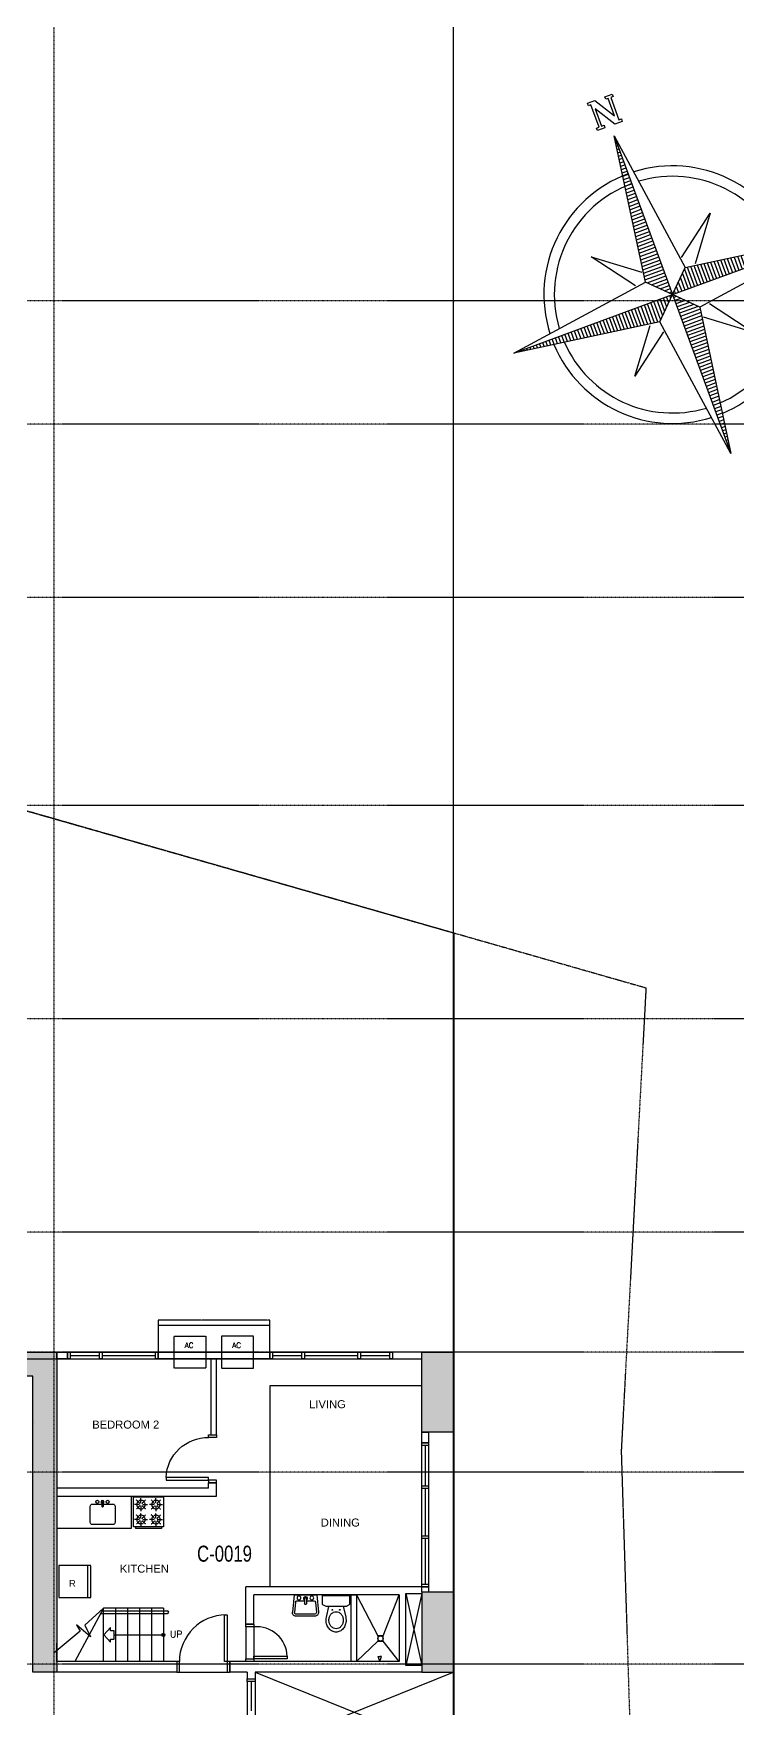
# Model space of a CAD drawing. Header units: inches. Extents: x -189245 to 740841, y -215444 to 469401.
# Drawn here: x 110876 to 124091, y -115911 to -84505 of the extents above; entities that cross this region are included whole.
import ezdxf

# ---------------------------------------------------------------- set-up
doc = ezdxf.new("R2010")
doc.units = ezdxf.units.IN
doc.header["$LTSCALE"] = 10
doc.header["$MEASUREMENT"] = 0
for name, pattern in [('GRID NORMAL$0$GRID BASEMENT$0$GRID GROUND$0$GRID$0$$0$PHANTOM', [2.5, 1.25, -0.25, 0.25, -0.25, 0.25, -0.25]), ('HIDDEN', [0.375, 0.25, -0.125]), ('HIDDEN2', [0.1875, 0.125, -0.0625])]:
    doc.linetypes.add(name, pattern=pattern)
for name, color, linetype in [('3', 252, 'Continuous'), ('A-CMU WALL', 4, 'Continuous'), ('a-dim', 8, 'Continuous'), ('A-DOOR', 1, 'Continuous'), ('A-EQUIPMENT', 2, 'Continuous'), ('A-EQUIPTMENT', 1, 'Continuous'), ('A-FIXTURE', 2, 'Continuous'), ('A-FIXTURES', 2, 'Continuous'), ('A-FIXTURES-RefEdit0', 2, 'Continuous'), ('A-GRID', 8, 'Continuous'), ('A-HATCH-SOLID', 252, 'Continuous'), ('A-RAILING', 2, 'Continuous'), ('A-SHEARWALL', 6, 'Continuous'), ('A-STAIR', 1, 'Continuous'), ('A-TEXT', 3, 'Continuous'), ('A-TTL', 1, 'Continuous'), ('A-UNIT NUMBER', 2, 'Continuous'), ('A-WINDOW', 2, 'Continuous'), ('BEAM', 4, 'HIDDEN'), ('BEAM-BODY PLANS', 150, 'HIDDEN2'), ('COLUMN', 6, 'Continuous'), ('GRID BASEMENT$0$A-PROPERTY LINE', 1, 'Continuous'), ('PIPE CHASE OPENING', 1, 'Continuous'), ('TEXT', 3, 'Continuous'), ('TSG- DIM_PIPE CHASE', 1, 'Continuous'), ('TSG- plaster', 4, 'Continuous'), ('TSG- PRE CAST', 4, 'Continuous'), ('TSG-DIM_WINDWS', 1, 'Continuous'), ('ZOCALLO DIM', 92, 'Continuous')]:
    doc.layers.add(name, color=color, linetype=linetype)
doc.styles.add('ARIAL', font='ARIAL.TTF', dxfattribs={"width": 0.75})
doc.styles.add('PRSP_Simplex', font='simplex.shx')

# ---------------------------------------------------------------- blocks, each defined once
blk = doc.blocks.new('door800')
at = {"layer": 'A-DOOR', "color": 2}
for points in [[(25, 150), (-25, 150), (-25, 950), (25, 950)], [(-825, 0), (-775, 0), (-775, 150), (-825, 150)], [(25, 150), (75, 150), (75, 0), (25, 0)]]:
    blk.add_lwpolyline(points, close=True, dxfattribs=at)
at = {"layer": 'A-DOOR'}
blk.add_arc((10, 166), 785, 92.5491, 181.1461, dxfattribs=at)
blk = doc.blocks.new('A$C08CD07C5')
at = {"color": 2}
blk.add_point((0, 0, 0), dxfattribs=at)
at = {"layer": 'A-FIXTURES-RefEdit0', "color": 2, "elevation": 0}
for points in [[(212, -137), (131, -279, -0.280752), (121, -284), (55, -281, -0.142156), (49, -280), (-267, -98, -0.142156), (-271, -94), (-307, -37, -0.256929), (-307, -28), (-225, 115), (212, -137)], [(8, -256), (-50, -449, -0.058452), (-74, -506, -0.084144), (-130, -574, -0.091347), (-200, -615, -0.103801), (-279, -626, -0.114727), (-348, -605, -0.114727), (-400, -556, -0.103801), (-430, -483, -0.091347), (-430, -401, -0.084144), (-399, -319, -0.058452), (-363, -270), (-224, -123)]]:
    blk.add_lwpolyline(points, format="xyb", dxfattribs=at)
blk.add_lwpolyline([(-354, -345, -0.084254), (-314, -296, -0.091411), (-263, -266, -0.103766), (-207, -258, -0.114587), (-157, -273, -0.114587), (-119, -309, -0.103766), (-98, -362, -0.091411), (-98, -420, -0.084254), (-120, -479, -0.084254), (-160, -528, -0.091411), (-211, -558, -0.103766), (-267, -566, -0.114587), (-317, -551, -0.114587), (-355, -515, -0.103766), (-376, -463, -0.091411), (-376, -404, -0.084254)], format="xyb", close=True, dxfattribs=at)
at = {"layer": 'A-FIXTURES-RefEdit0', "color": 2}
for centre in [(-200, -208, 0), (-79, -278, 0)]:
    blk.add_circle(centre, 6.77, dxfattribs=at)
blk = doc.blocks.new('LAV')
for p, q in [((-214, 0), (-243, -326)), ((214, 0), (-214, 0)), ((214, 0), (243, -326)), ((-189, -139), (-206, -329)), ((-18, -112), (-159, -112)), ((-18, -63), (-18, -170)), ((18, -63), (18, -170)), ((159, -112), (18, -112)), ((189, -139), (206, -329)), ((-176, -362), (176, -362)), ((-176, -400), (176, -400))]:
    blk.add_line(p, q)
for centre in [(-121, -58), (121, -58)]:
    blk.add_circle(centre, 36)
for centre, radius, start, end in [((-159, -142), 30, 90, 174.9088), ((0, -63), 34.1, 301.2757, 238.7243), ((0, -71), 19.7, 25.7914, 154.2086), ((0, -161), 19.7, 205.7914, 334.2086), ((159, -142), 30, 5.0912, 90), ((-176, -332), 68, 174.9088, 270), ((-176, -332), 30, 174.9088, 270), ((176, -332), 68, 270, 5.0912), ((176, -332), 30, 270, 5.0912)]:
    blk.add_arc(centre, radius, start, end)
blk = doc.blocks.new('SHOWERHD')
at = {"layer": 'A-FIXTURES', "color": 2}
for p, q in [((-31, 93), (0, 93)), ((0, 0), (-31, 93)), ((0, 0), (31, 93)), ((31, 93), (0, 93))]:
    blk.add_line(p, q, dxfattribs=at)
blk = doc.blocks.new('REF')
at = {"color": 1, "linetype": 'HIDDEN2'}
blk.add_line((-300, 535), (300, 535), dxfattribs=at)
blk.add_lwpolyline([(-300, 0), (300, 0), (300, 600), (-300, 600)], close=True, dxfattribs=at)
blk = doc.blocks.new('RANGE2')
at = {"layer": 'A-FIXTURE', "color": 1, "linetype": 'HIDDEN2'}
for p, q in [((-280, 0), (280, 0)), ((-280, 0), (-280, -560)), ((280, -560), (280, 0)), ((-166, -140), (-262, -140)), ((-158, -122), (-227, -53)), ((-158, -158), (-227, -227)), ((-140, -114), (-140, -18)), ((-140, -166), (-140, -262)), ((-140, -394), (-140, -298)), ((-122, -122), (-53, -53)), ((-122, -158), (-53, -227)), ((-114, -140), (-18, -140)), ((114, -140), (18, -140)), ((122, -122), (53, -53)), ((122, -158), (53, -227)), ((140, -114), (140, -18)), ((140, -166), (140, -262)), ((140, -394), (140, -298)), ((158, -122), (227, -53)), ((158, -158), (227, -227)), ((166, -140), (262, -140)), ((-280, -560), (280, -560)), ((-166, -420), (-262, -420)), ((-246, -560), (-246, -590)), ((-246, -590), (246, -590)), ((-158, -402), (-227, -333)), ((-158, -438), (-227, -507)), ((-140, -446), (-140, -542)), ((-122, -402), (-53, -333)), ((-122, -438), (-53, -507)), ((-114, -420), (-18, -420)), ((114, -420), (18, -420)), ((122, -402), (53, -333)), ((122, -438), (53, -507)), ((140, -446), (140, -542)), ((158, -402), (227, -333)), ((158, -438), (227, -507)), ((166, -420), (262, -420)), ((246, -560), (246, -590))]:
    blk.add_line(p, q, dxfattribs=at)
for centre in [(-140, -140), (140, -140), (-140, -420), (140, -420)]:
    blk.add_circle(centre, 80, dxfattribs=at)
blk = doc.blocks.new('SINK3')
at = {"layer": 'A-FIXTURE', "color": 2, "linetype": 'Continuous'}
for p, q in [((421, 17), (335, 17)), ((421, -12), (335, -12))]:
    blk.add_line(p, q, dxfattribs=at)
blk.add_lwpolyline([(40, 232), (342, 232, -0.414214), (382, 192), (382, -192, -0.414214), (342, -232), (40, -232, -0.414214), (0, -192), (0, 192, -0.414214)], format="xyb", close=True, dxfattribs=at)
at = {"layer": 'A-FIXTURE', "color": 2, "linetype": 'ByBlock'}
for centre in [(425, 100), (425, -95)]:
    blk.add_circle(centre, 28.8, dxfattribs=at)
at = {"layer": 'A-FIXTURE', "color": 2, "linetype": 'Continuous'}
for centre, radius, start, end in [((342, 3), 15.7, 115.7914, 244.2086), ((421, 3), 27.3, 211.2757, 148.7243), ((414, 3), 15.7, 295.7914, 64.2086)]:
    blk.add_arc(centre, radius, start, end, dxfattribs=at)
blk = doc.blocks.new('A$C5637576F')
at = {"layer": 'A-FIXTURE'}
blk.add_lwpolyline([(0, 600), (600, 600), (600, 1300), (0, 1300)], dxfattribs=at)
at = {"layer": 'A-FIXTURE', "extrusion": (-1.97215e-31, -2.87222e-43, -1), "zscale": -1, "rotation": 90}
blk.add_blockref('REF', (-31, 1661), dxfattribs=at)
at = {"layer": 'A-FIXTURE', "extrusion": (6.16298e-32, -1.81217e-47, -1), "xscale": -1, "zscale": -0.9999999999999999, "rotation": 180}
blk.add_blockref('SINK3', (-505, 959), dxfattribs=at)
at = {"layer": 'A-FIXTURE', "linetype": 'HIDDEN2', "extrusion": (1.97215e-31, -8.75812e-47, -1), "xscale": -1, "zscale": -1, "rotation": 270}
blk.add_blockref('RANGE2', (-19, 300), dxfattribs=at)
at = {"layer": 'A-TEXT', "insert": (363, 1739), "char_height": 125, "width": 5794.76, "attachment_point": 3}
blk.add_mtext('{\\fArial|b0|i0|c0|p34;R}', dxfattribs=at)
blk = doc.blocks.new('A$C4F220A58')
at = {"layer": 'A-FIXTURE'}
for p, q in [((-6050, -5550), (-6050, -4950)), ((-7450, -5550), (-6050, -5550)), ((-7450, -12450), (-6050, -12450)), ((-6050, -12450), (-6050, -13050))]:
    blk.add_line(p, q, dxfattribs=at)
for points in [[(-31600, -6825), (-31000, -6825), (-31000, -6125), (-31600, -6125)], [(-25800, -6825), (-26400, -6825), (-26400, -6125), (-25800, -6125)], [(-19800, -6825), (-20400, -6825), (-20400, -6125), (-19800, -6125)], [(-19600, -6825), (-19000, -6825), (-19000, -6125), (-19600, -6125)], [(-13800, -6825), (-14400, -6825), (-14400, -6125), (-13800, -6125)], [(-16800, -11474), (-17400, -11474), (-17400, -12174), (-16800, -12174)]]:
    blk.add_lwpolyline(points, dxfattribs=at)
at = {"layer": 'A-FIXTURE', "xscale": -1}
blk.add_blockref('RANGE2', (-5730, -4967), dxfattribs=at)
at = {"layer": 'A-FIXTURE', "extrusion": (-1.43477e-47, -6.16298e-32, -1), "xscale": -1, "zscale": -1, "rotation": 270}
blk.add_blockref('SINK3', (6589, -5481), dxfattribs=at)
at = {"layer": 'A-FIXTURE', "xscale": -1}
for p, rotation in [((-31569, -5764), 270), ((-7410, -11500), 270), ((-16831, -12535), 90)]:
    blk.add_blockref('REF', p, dxfattribs=dict(at, rotation=rotation))
at = {"layer": 'A-FIXTURE'}
for name, p, rotation in [('REF', (-25831, -5764), 90), ('REF', (-19832, -5764), 90), ('REF', (-13831, -5764), 90), ('SINK3', (-19095, -6466), 180), ('REF', (-7410, -6550), 270), ('RANGE2', (-5730, -13032), 180)]:
    blk.add_blockref(name, p, dxfattribs=dict(at, rotation=rotation))
at = {"layer": 'A-FIXTURE', "extrusion": (-1.97215e-31, -2.63707e-43, -1), "zscale": -1, "rotation": 90}
blk.add_blockref('REF', (19569, -5764), dxfattribs=at)
at = {"layer": 'A-FIXTURE', "extrusion": (6.16298e-32, -7.36223e-45, -1), "xscale": -1, "zscale": -0.9999999999999999, "rotation": 180}
blk.add_blockref('SINK3', (31095, -6466), dxfattribs=at)
at = {"layer": 'A-FIXTURE', "extrusion": (-6.16298e-32, -7.36223e-45, -1), "zscale": -0.9999999999999999, "rotation": 180}
for p in [(26305, -6466), (14305, -6466)]:
    blk.add_blockref('SINK3', p, dxfattribs=at)
at = {"layer": 'A-FIXTURE', "extrusion": (-6.16298e-32, -1.81217e-47, -1), "zscale": -0.9999999999999999, "rotation": 180}
blk.add_blockref('SINK3', (20305, -6466), dxfattribs=at)
at = {"layer": 'A-FIXTURE', "linetype": 'HIDDEN2', "extrusion": (1.97215e-31, -2.36106e-44, -1), "xscale": -1, "zscale": -1, "rotation": 270}
blk.add_blockref('RANGE2', (31582, -7125), dxfattribs=at)
at = {"layer": 'A-FIXTURE', "linetype": 'HIDDEN2', "extrusion": (-1.97215e-31, -2.36106e-44, -1), "zscale": -1, "rotation": 90}
for p in [(25818, -7125), (13818, -7125)]:
    blk.add_blockref('RANGE2', p, dxfattribs=at)
at = {"layer": 'A-FIXTURE', "linetype": 'HIDDEN2', "extrusion": (-1.97215e-31, -1.09476e-46, -1), "zscale": -1, "rotation": 90}
blk.add_blockref('RANGE2', (19819, -7125), dxfattribs=at)
at = {"layer": 'A-FIXTURE', "linetype": 'HIDDEN2', "rotation": 90}
blk.add_blockref('RANGE2', (-19582, -7125), dxfattribs=at)
at = {"layer": 'A-FIXTURE', "linetype": 'HIDDEN2', "extrusion": (-1.97215e-31, 2.36106e-44, -1), "xscale": -1, "zscale": -1, "rotation": 90}
blk.add_blockref('RANGE2', (16818, -11174), dxfattribs=at)
at = {"layer": 'A-FIXTURE', "extrusion": (-6.16298e-32, 7.36223e-45, -1), "xscale": -1, "zscale": -0.9999999999999999}
blk.add_blockref('SINK3', (17305, -11833), dxfattribs=at)
at = {"layer": 'A-FIXTURE', "extrusion": (-1.43477e-47, 6.16298e-32, -1), "zscale": -1, "rotation": 270}
blk.add_blockref('SINK3', (6589, -12519), dxfattribs=at)
at = {"layer": 'TSG-DIM_WINDWS'}
for p in [(-25600, -7425), (-13600, -7425)]:
    blk.add_blockref('A$C5637576F', p, dxfattribs=at)
at = {"layer": 'A-TEXT', "char_height": 125, "width": 5794.76}
for insert, attachment_point in [((-31237, -5686), 3), ((-26163, -5686), 1), ((-20164, -5686), 1), ((-19237, -5686), 3), ((-14163, -5686), 1), ((-7094, -6523), 3), ((-7094, -11526), 9), ((-17144, -12613), 7)]:
    blk.add_mtext('{\\fArial|b0|i0|c0|p34;R}', dxfattribs=dict(at, insert=insert, attachment_point=attachment_point))
at = {"layer": 'TEXT', "char_height": 150, "width": 1290}
for s, insert, attachment_point in [('{\\fArial|b0|i0|c0|p34;LIVING}', (-29943, -2924), 9), ('{\\fArial|b0|i0|c0|p34;LIVING}', (-27457, -2924), 7), ('{\\fArial|b0|i0|c0|p34;LIVING}', (-23943, -2924), 9), ('{\\fArial|b0|i0|c0|p34;LIVING}', (-21457, -2924), 7), ('{\\fArial|b0|i0|c0|p34;LIVING}', (-18230, -2924), 7), ('{\\fArial|b0|i0|c0|p34;LIVING}', (-15457, -2924), 7), ('{\\fArial|b0|i0|c0|p34;LIVING}', (-11943, -2924), 9), ('{\\fArial|b0|i0|c0|p34;LIVING}', (-2026, -3302), 9), ('{\\fArial|b0|i0|c0|p34;BEDROOM 2}', (-6785, -3532), 1), ('{\\fArial|b0|i0|c0|p34;DINING}', (-29098, -4688), 9), ('{\\fArial|b0|i0|c0|p34;DINING}', (-28302, -4688), 7), ('{\\fArial|b0|i0|c0|p34;DINING}', (-23098, -4688), 9), ('{\\fArial|b0|i0|c0|p34;DINING}', (-22302, -4688), 7), ('{\\fArial|b0|i0|c0|p34;DINING}', (-17098, -4688), 9), ('{\\fArial|b0|i0|c0|p34;DINING}', (-16302, -4688), 7), ('{\\fArial|b0|i0|c0|p34;DINING}', (-11098, -4688), 9), ('{\\fArial|b0|i0|c0|p34;DINING}', (-1762, -5521), 9), ('{\\fArial|b0|i0|c0|p34;KITCHEN}', (-5347, -6385), 9), ('{\\fArial|b0|i0|c0|p34;KITCHEN}', (-29938, -6566), 9), ('{\\fArial|b0|i0|c0|p34;KITCHEN}', (-27462, -6566), 7), ('{\\fArial|b0|i0|c0|p34;KITCHEN}', (-23938, -6566), 9), ('{\\fArial|b0|i0|c0|p34;KITCHEN}', (-21462, -6566), 7), ('{\\fArial|b0|i0|c0|p34;KITCHEN}', (-15462, -6566), 7), ('{\\fArial|b0|i0|c0|p34;KITCHEN}', (-11938, -6566), 9), ('{\\fArial|b0|i0|c0|p34;KITCHEN}', (-17442, -11867), 9), ('{\\fArial|b0|i0|c0|p34;KITCHEN}', (-5347, -11665), 3), ('{\\fArial|b0|i0|c0|p34;DINING}', (-1762, -12528), 3), ('{\\fArial|b0|i0|c0|p34;DINING}', (-17219, -13673), 9), ('{\\fArial|b0|i0|c0|p34;BEDROOM 2}', (-6785, -14409), 1), ('{\\fArial|b0|i0|c0|p34;LIVING}', (-2026, -14748), 3), ('{\\fArial|b0|i0|c0|p34;LIVING}', (-18105, -15132), 9)]:
    blk.add_mtext(s, dxfattribs=dict(at, insert=insert, attachment_point=attachment_point))
blk = doc.blocks.new('grid')
at = {"layer": 'A-GRID', "linetype": 'GRID NORMAL$0$GRID BASEMENT$0$GRID GROUND$0$GRID$0$$0$PHANTOM'}
for p, q in [((-50658.8, -228688.5), (-50658.8, -289256.3)), ((-43158.8, -289256.3), (-43158.8, -228688.5)), ((-33688.1, -235324.1), (-100703.6, -235324.1)), ((-33688.1, -237636.6), (-100703.6, -237636.6)), ((-33688.1, -240886.6), (-100703.6, -240886.6)), ((-33688.1, -244786.6), (-100703.6, -244786.6)), ((-33688.1, -248786.6), (-100703.6, -248786.6)), ((-33688.1, -252786.6), (-100703.5, -252786.6)), ((-33688.1, -255036.6), (-100703.5, -255036.6)), ((-33688.1, -257286.6), (-100703.5, -257286.6)), ((-33688.1, -260886.6), (-100703.6, -260886.6))]:
    blk.add_line(p, q, dxfattribs=at)
blk = doc.blocks.new('*X20')
at = {"color": 0, "linetype": 'ByBlock'}
for p, q in [((-217.53, 160.4998), (-217.53, 160.5)), ((-217.52, 160.4984), (-217.52, 160.5)), ((-217.51, 160.497), (-217.51, 160.5)), ((-217.5, 160.4955), (-217.5, 160.5)), ((-217.49, 160.4941), (-217.49, 160.5)), ((-217.48, 160.4927), (-217.48, 160.5)), ((-217.47, 160.4913), (-217.47, 160.5)), ((-217.46, 160.4898), (-217.46, 160.5)), ((-217.45, 160.4884), (-217.45, 160.5)), ((-217.44, 160.487), (-217.44, 160.5)), ((-217.43, 160.4855), (-217.43, 160.5)), ((-217.42, 160.4841), (-217.42, 160.5)), ((-217.41, 160.4827), (-217.41, 160.5)), ((-217.4, 160.4812), (-217.4, 160.5)), ((-217.39, 160.4798), (-217.39, 160.5)), ((-217.38, 160.4784), (-217.38, 160.5)), ((-217.37, 160.477), (-217.37, 160.5)), ((-217.36, 160.4755), (-217.36, 160.5)), ((-217.35, 160.4741), (-217.35, 160.5)), ((-217.34, 160.4727), (-217.34, 160.5)), ((-217.33, 160.4712), (-217.33, 160.5)), ((-217.32, 160.4698), (-217.32, 160.5)), ((-217.31, 160.4684), (-217.31, 160.5)), ((-217.3, 160.467), (-217.3, 160.5)), ((-217.29, 160.4655), (-217.29, 160.5)), ((-217.28, 160.4641), (-217.28, 160.5)), ((-217.27, 160.4627), (-217.27, 160.5)), ((-217.26, 160.4613), (-217.26, 160.5)), ((-217.25, 160.4598), (-217.25, 160.5)), ((-217.24, 160.4584), (-217.24, 160.5)), ((-217.23, 160.457), (-217.23, 160.5)), ((-217.22, 160.4555), (-217.22, 160.5)), ((-217.21, 160.4541), (-217.21, 160.5)), ((-217.2, 160.4527), (-217.2, 160.5)), ((-217.19, 160.4512), (-217.19, 160.5)), ((-217.18, 160.4498), (-217.18, 160.5)), ((-217.17, 160.4484), (-217.17, 160.5)), ((-217.16, 160.447), (-217.16, 160.5)), ((-217.15, 160.4455), (-217.15, 160.5)), ((-217.14, 160.4441), (-217.14, 160.5)), ((-217.13, 160.4427), (-217.13, 160.5)), ((-217.12, 160.4412), (-217.12, 160.5)), ((-217.11, 160.4398), (-217.11, 160.5)), ((-217.1, 160.4384), (-217.1, 160.5)), ((-217.09, 160.4412), (-217.09, 160.5)), ((-217.08, 160.4512), (-217.08, 160.5)), ((-217.07, 160.4613), (-217.07, 160.5)), ((-217.06, 160.4712), (-217.06, 160.5)), ((-217.05, 160.4812), (-217.05, 160.5)), ((-217.04, 160.4913), (-217.04, 160.5))]:
    blk.add_line(p, q, dxfattribs=at)
blk = doc.blocks.new('north2')
at = {"color": 0, "linetype": 'ByBlock'}
for p, q in [((-0.0625, 0.0625), (0, 0.5)), ((0, 0.5), (0.0625, 0.0625)), ((0, 0.5), (0, 0)), ((-0.0938, 0.0625), (-0.1875, 0.1875)), ((-0.1875, 0.1875), (-0.0625, 0.0937)), ((0.0625, 0.0937), (0.1875, 0.1875)), ((0.1875, 0.1875), (0.0937, 0.0625)), ((-0.5, 0), (-0.0625, 0.0625)), ((-0.0625, 0.0625), (0, 0)), ((0, 0), (0.0625, 0.0625)), ((0.0625, 0.0625), (0.5, 0)), ((0, 0), (-0.5, 0)), ((-0.0625, -0.0625), (-0.5, 0)), ((-0.0625, -0.0625), (0, 0)), ((0, 0), (0.0625, -0.0625)), ((0, 0), (0, -0.5)), ((0.5, 0), (0, 0)), ((0.5, 0), (0.0625, -0.0625)), ((-0.1875, -0.1875), (-0.0938, -0.0625)), ((-0.0625, -0.0938), (-0.1875, -0.1875)), ((0, -0.5), (-0.0625, -0.0625)), ((0.0625, -0.0625), (0, -0.5)), ((0.1875, -0.1875), (0.0625, -0.0938)), ((0.0937, -0.0625), (0.1875, -0.1875))]:
    blk.add_line(p, q, dxfattribs=at)
blk.add_lwpolyline([(0.5391, 0.0255), (0.5391, 0.0177), (0.5312, 0.0177), (0.5312, 0.0411), (0.5391, 0.0411), (0.5391, 0.0333), (0.6094, 0.0333), (0.6094, 0.0411), (0.6172, 0.0411), (0.6172, 0.0177), (0.5547, -0.0214), (0.6094, -0.0214), (0.6094, -0.0136), (0.6172, -0.0136), (0.6172, -0.037), (0.6094, -0.037), (0.6094, -0.0292), (0.5391, -0.0292), (0.5391, -0.037), (0.5312, -0.037), (0.5312, -0.0136), (0.5938, 0.0255), (0.5391, 0.0255)], dxfattribs=at)
for radius, start, end in [(0.3802, 92.5891, 177.4109), (0.3494, 93.5464, 176.4536), (0.3802, 0, 87.4109), (0.3494, 0, 86.4536), (0.3802, 182.5891, 267.4109), (0.3494, 183.5464, 266.4536), (0.3802, 270, 357.4109), (0.3494, 270, 356.4536)]:
    blk.add_arc((0, 0), radius, start, end, dxfattribs=at)
for p, rotation in [((-160.5, -217.0312), 270), ((-217.0312, 160.5), 180), ((160.5, 217.0312), 89.99999999999999)]:
    blk.add_blockref('*X20', p, dxfattribs=dict(at, rotation=rotation))
blk.add_blockref('*X20', (217.0312, -160.5), dxfattribs=at)

msp = doc.modelspace()

# ---------------------------------------------------------------- hatches: boundary and pattern name
at = {"layer": 'A-HATCH-SOLID'}
msp.add_hatch(color=254, dxfattribs=at).paths.add_polyline_path([(110864.01965, -115230.85693), (110864.01965, -109680.85693), (110239.01965, -109680.85693), (110239.01965, -109230.85693), (111314.01965, -109230.85693), (111314.01965, -115230.85693)])
at = {"layer": 'COLUMN', "linetype": 'Continuous'}
for points in [[(118764.01965, -110730.85693), (118164.01965, -110730.85693), (118164.01965, -109230.85693), (118764.01965, -109230.85693)], [(118164.01965, -115230.85693), (118764.01965, -115230.85693), (118764.01965, -113730.85693), (118164.01965, -113730.85693)]]:
    msp.add_hatch(color=253, dxfattribs=at).paths.add_polyline_path(points)

# ---------------------------------------------------------------- linework, layer by layer
at = {"layer": '3', "color": 251, "linetype": 'GRID NORMAL$0$GRID BASEMENT$0$GRID GROUND$0$GRID$0$$0$PHANTOM', "flags": 128}
msp.add_lwpolyline([(122371.35219, -102411.03171), (121907.36937, -111088.63621), (122289.02822, -123192.62054), (123264.2428, -131263.91886), (68600.45806, -144612.45953), (67343.32397, -137766.93444), (66388.25096, -130469.16522), (65807.8851, -123132.083), (65604.30197, -115794.90685), (65780.48662, -108467.02455), (66335.07245, -101137.97723), (67262.72419, -93856.83294), (68496.50524, -87007.06036), (122390.30657, -102403.83529)], dxfattribs=at)
at = {"layer": 'A-CMU WALL', "color": 2}
for p, q in [((114214.01965, -110780.52165), (114214.01965, -109355.52165)), ((114314.01965, -110780.52165), (114314.01965, -109355.52165))]:
    msp.add_line(p, q, dxfattribs=at)
at = {"layer": 'A-CMU WALL'}
for p, q in [((114164.01965, -111780.52165), (111314.01965, -111780.52165)), ((114164.01965, -111780.52165), (114164.01965, -111680.52165)), ((114314.01965, -111680.52165), (114164.01965, -111680.52165)), ((114314.01965, -111930.52165), (114314.01965, -111680.52165)), ((111314.01965, -111930.52165), (114314.01965, -111930.52165))]:
    msp.add_line(p, q, dxfattribs=at)
at = {"layer": 'A-DOOR'}
for p, q in [((115014.01965, -114330.85693), (114864.01965, -114330.85693)), ((114864.01965, -114380.85693), (114864.01965, -114980.85693)), ((115014.01965, -114380.85693), (115014.01965, -114980.85693)), ((113614.01965, -115230.85693), (114514.01965, -115230.85693))]:
    msp.add_line(p, q, dxfattribs=at)
at = {"layer": 'A-DOOR', "color": 2}
for points in [[(114514.01965, -115030.85693), (114464.01965, -115030.85693), (114464.01965, -114155.85693), (114514.01965, -114155.85693)], [(113614.01965, -115030.85693), (113564.01965, -115030.85693), (113564.01965, -115230.85693), (113614.01965, -115230.85693)], [(114564.01965, -115030.85693), (114514.01965, -115030.85693), (114514.01965, -115230.85693), (114564.01965, -115230.85693)]]:
    msp.add_lwpolyline(points, close=True, dxfattribs=at)
at = {"layer": 'A-DOOR'}
for centre, radius, start, end in [((114492.25369, -115034.43948), 878.5885, 90.210903231, 179.76636923), ((115065.94208, -114951.96781), 573.46628, 2.109692568, 95.194753107)]:
    msp.add_arc(centre, radius, start, end, dxfattribs=at)
at = {"layer": 'A-EQUIPMENT', "ltscale": 100}
msp.add_lwpolyline([(115314.01965, -109230.85691), (115314.01965, -108730.85691), (113214.01965, -108730.85691), (113214.01965, -109230.85691)], dxfattribs=at)
at = {"layer": 'A-EQUIPTMENT', "linetype": 'HIDDEN'}
msp.add_lwpolyline([(115314.01965, -108730.85691), (115314.01965, -108630.85691), (113214.01965, -108630.85691), (113214.01965, -108730.85691)], dxfattribs=at)
at = {"layer": 'A-EQUIPTMENT', "color": 1, "linetype": 'HIDDEN2'}
for points in [[(113514.01966, -108930.85691), (114114.01966, -108930.85691), (114114.01966, -109530.85691), (113514.01966, -109530.85691)], [(115005.59693, -108930.85691), (114405.59693, -108930.85691), (114405.59693, -109530.85691), (115005.59693, -109530.85691)]]:
    msp.add_lwpolyline(points, close=True, dxfattribs=at)
at = {"layer": 'A-FIXTURES', "color": 1, "linetype": 'Continuous'}
for p, q in [((116939.01965, -113780.85693), (117339.2004, -114549.29774)), ((117439.2004, -114549.29774), (117739.2004, -113780.85693)), ((117339.2004, -114649.29774), (116939.01965, -115030.85693)), ((117739.2004, -115030.85693), (117439.2004, -114649.29774))]:
    msp.add_line(p, q, dxfattribs=at)
at = {"layer": 'A-FIXTURES'}
msp.add_lwpolyline([(117439.2004, -114649.29774), (117439.2004, -114549.29774), (117339.2004, -114549.29774), (117339.2004, -114649.29774)], close=True, dxfattribs=at)
msp.add_circle((117389.2004, -114599.29774), 50, dxfattribs=at)
at = {"layer": 'A-RAILING', "color": 2}
for p, q in [((112139.3876, -114130.85694), (113389.3876, -114130.85694)), ((112164.3876, -114080.85694), (113389.3876, -114080.85694))]:
    msp.add_line(p, q, dxfattribs=at)
msp.add_arc((113389.3876, -114105.85694), 25, 270, 90, dxfattribs=at)
at = {"layer": 'A-SHEARWALL'}
msp.add_line((110964.01965, -109230.85693), (111264.01965, -109230.85693), dxfattribs=at)
msp.add_line((110964.01965, -109230.85693), (111264.01965, -109230.85693), dxfattribs=at)
msp.add_line((110964.01965, -109230.85693), (111264.01965, -109230.85693), dxfattribs=at)
msp.add_line((110964.01965, -109230.85693), (111264.01965, -109230.85693), dxfattribs=at)
msp.add_lwpolyline([(110864.01965, -115230.85693), (110864.01965, -109680.85693), (110239.01965, -109680.85693), (110239.01965, -109230.85693), (111314.01965, -109230.85693), (111314.01965, -115230.85693), (110864.01965, -115230.85693)], dxfattribs=at)
at = {"layer": 'A-STAIR', "linetype": 'Continuous'}
msp.add_line((110887.5084, -110557.15617), (110887.5084, -110557.15617), dxfattribs=at)
at = {"layer": 'A-STAIR'}
for p, q in [((112189.3876, -114030.85694), (111649.44281, -115030.85694)), ((112189.3876, -115030.85694), (112189.3876, -114030.85694)), ((113314.3876, -114030.85694), (112189.3876, -114030.85694)), ((112414.3876, -114030.85694), (112414.3876, -115030.85694)), ((112639.3876, -114030.85694), (112639.3876, -115030.85694)), ((112864.3876, -114030.85694), (112864.3876, -115030.85694)), ((113089.3876, -114030.85694), (113089.3876, -115030.85694)), ((113314.3876, -114030.85694), (113314.3876, -115030.85694)), ((112388.10857, -114530.85694), (113314.3876, -114530.85694))]:
    msp.add_line(p, q, dxfattribs=at)
at = {"layer": 'A-STAIR', "ltscale": 0.5}
for p, q in [((115038.69277, -115230.85693), (118763.69277, -116730.85693)), ((118763.69277, -115230.85693), (115038.69277, -116730.85693))]:
    msp.add_line(p, q, dxfattribs=at)
at = {"layer": 'A-STAIR', "color": 2}
msp.add_lwpolyline([(112189.3876, -114030.85694), (111840.62322, -114349.75901), (111943.83223, -114564.7053), (111686.06568, -114342.2868), (111749.75436, -114460.9566), (111264.01965, -114868.27258)], dxfattribs=at)
msp.add_lwpolyline([(112319.28844, -114394.35694), (112194.98371, -114530.85694), (112319.28844, -114667.35694), (112319.28844, -114608.85694), (112388.10857, -114608.85694), (112388.10857, -114452.85694), (112319.28844, -114452.85694)], close=True, dxfattribs=at)
msp.add_circle((113314.3876, -114530.85694), 30, dxfattribs=at)
at = {"layer": 'A-WINDOW', "color": 1}
for p, q in [((110239.01965, -109230.85693), (117614.01965, -109230.85693)), ((111514.01965, -109230.85693), (113164.01965, -109230.85693)), ((117614.01965, -109230.85693), (115314.01965, -109230.85693)), ((110239.01965, -109355.85693), (117614.00801, -109355.85693))]:
    msp.add_line(p, q, dxfattribs=at)
at = {"layer": 'A-WINDOW'}
for p, q in [((111564.01965, -109230.85693), (111514.01965, -109230.85693)), ((112114.01965, -109230.85693), (112164.01965, -109230.85693)), ((113164.01965, -109230.85693), (113214.01965, -109230.85693)), ((113164.01965, -109230.85693), (113214.01965, -109230.85693)), ((115364.01965, -109230.85693), (115314.01965, -109230.85693)), ((115964.01965, -109230.85693), (115914.01965, -109230.85693)), ((117014.01965, -109230.85693), (116964.01965, -109230.85693)), ((117564.01965, -109230.85693), (117614.01965, -109230.85693)), ((111564.22281, -109293.31967), (112114.14464, -109293.22652)), ((112164.14464, -109293.22187), (113164.2228, -109293.17064)), ((115364.01616, -109293.35693), (115914.01616, -109293.35693)), ((115964.01616, -109293.35693), (116964.01616, -109293.35693)), ((117014.01616, -109293.35693), (117564.01616, -109293.35693)), ((118226.53774, -110980.85693), (118226.53774, -111739.18693))]:
    msp.add_line(p, q, dxfattribs=at)
at = {"layer": 'A-WINDOW', "linetype": 'ByBlock', "ltscale": 100}
for p, q in [((118226.53774, -111789.18693), (118226.53774, -112672.52693)), ((118226.53774, -112722.52693), (118226.53774, -113580.85693))]:
    msp.add_line(p, q, dxfattribs=at)
at = {"layer": 'A-WINDOW', "ltscale": 50}
for p, q in [((114889.01965, -115355.85693), (115039.01965, -115355.85693)), ((114889.01965, -115355.85693), (115039.01965, -115355.85693)), ((114889.01965, -115405.85693), (114889.01965, -115355.85693)), ((115039.01965, -115405.85693), (114889.01965, -115405.85693)), ((114964.01965, -115405.85693), (114964.01965, -115955.85693)), ((115039.01965, -115355.85693), (115039.01965, -115405.85693))]:
    msp.add_line(p, q, dxfattribs=at)
at = {"layer": 'A-WINDOW', "color": 1, "ltscale": 50}
for p, q in [((114889.01965, -115405.85693), (114889.01965, -116555.85693)), ((115039.01965, -115405.85693), (115039.01965, -116555.85693))]:
    msp.add_line(p, q, dxfattribs=at)
at = {"layer": 'A-WINDOW', "linetype": 'ByBlock', "ltscale": 100}
for points in [[(111514.13301, -109230.85693), (111564.13301, -109230.85227), (111564.14465, -109355.85227), (111514.14465, -109355.85693)], [(112114.13883, -109230.72652), (112164.13883, -109230.72187), (112164.15047, -109355.72187), (112114.15047, -109355.72652)], [(113164.13301, -109230.86159), (113214.13301, -109230.85693), (113214.14465, -109355.85693), (113164.14465, -109355.86159)], [(115314.13301, -109230.86159), (115364.13301, -109230.85693), (115364.14465, -109355.85693), (115314.14465, -109355.86159)], [(115914.13301, -109230.86159), (115964.13301, -109230.85693), (115964.14465, -109355.85693), (115914.14465, -109355.86159)], [(116964.00801, -109230.86159), (117014.00801, -109230.85693), (117014.01965, -109355.85693), (116964.01965, -109355.86159)], [(117564.01965, -109230.86159), (117614.01965, -109230.85693), (117614.0313, -109355.85693), (117564.0313, -109355.86159)]]:
    msp.add_lwpolyline(points, close=True, dxfattribs=at)
at = {"layer": 'A-WINDOW', "color": 1}
for points in [[(118164.01965, -113580.85693), (118164.01965, -110930.85693)], [(118289.05582, -110980.85693), (118289.05582, -113580.85693)]]:
    msp.add_lwpolyline(points, dxfattribs=at)
at = {"layer": 'A-WINDOW'}
for points in [[(118289.05582, -110980.85693), (118164.01965, -110980.85693), (118164.01965, -110930.85693), (118289.05582, -110930.85693)], [(118289.05582, -111789.18693), (118164.01965, -111789.18693), (118164.01965, -111739.18693), (118289.05582, -111739.18693)], [(118289.05582, -112722.52693), (118164.01965, -112722.52693), (118164.01965, -112672.52693), (118289.05582, -112672.52693)], [(118289.05582, -113630.85693), (118164.01965, -113630.85693), (118164.01965, -113580.85693), (118289.05582, -113580.85693)]]:
    msp.add_lwpolyline(points, close=True, dxfattribs=at)
at = {"layer": 'BEAM', "linetype": 'HIDDEN2', "ltscale": 100}
msp.add_point((118764.01965, -89518.32363), dxfattribs=at)
at = {"layer": 'BEAM-BODY PLANS', "color": 1}
for p, q in [((115314.01965, -109855.85693), (115314.01965, -113630.85693)), ((115314.01965, -109855.85693), (118164.01965, -109855.85693)), ((111314.01965, -115030.85694), (111314.01965, -114683.5471)), ((113389.01965, -115030.85694), (111314.01965, -115030.85694))]:
    msp.add_line(p, q, dxfattribs=at)
at = {"layer": 'BEAM-BODY PLANS', "color": 2, "linetype": 'ByBlock'}
for points in [[(115014.01965, -114330.85693), (115014.01965, -114380.85693), (114864.01965, -114380.85693), (114864.01965, -114330.85693)], [(115014.01965, -114980.85693), (115014.01965, -114930.85693), (115639.01965, -114930.85693), (115639.01965, -114980.85693)], [(115014.01965, -114980.85693), (115014.01965, -115030.85693), (114864.01965, -115030.85693), (114864.01965, -114980.85693)]]:
    msp.add_lwpolyline(points, close=True, dxfattribs=at)
at = {"layer": 'BEAM-BODY PLANS', "linetype": 'ByBlock', "ltscale": 100}
msp.add_point((118764.01965, -89518.32362), dxfattribs=at)
msp.add_point((118764.01965, -89518.32362), dxfattribs=at)
at = {"layer": 'COLUMN'}
msp.add_line((118764.01965, -115230.85693), (118764.01965, -113730.85693), dxfattribs=at)
at = {"layer": 'COLUMN', "color": 6, "linetype": 'Continuous'}
msp.add_lwpolyline([(118164.01965, -109230.85693), (118764.01965, -109230.85693), (118764.01965, -110730.85693), (118164.01965, -110730.85693)], close=True, dxfattribs=at)
at = {"layer": 'COLUMN'}
msp.add_lwpolyline([(118164.01965, -115230.85693), (118764.01965, -115230.85693), (118764.01965, -113730.85693), (118164.01965, -113730.85693)], close=True, dxfattribs=at)
at = {"layer": 'GRID BASEMENT$0$A-PROPERTY LINE', "color": 1, "linetype": 'HIDDEN'}
msp.add_lwpolyline([(71289.01965, -89518.7913), (76664.01965, -89518.7913), (76664.01965, -91831.32461), (83139.01965, -91831.32461), (83139.01965, -97076.8007), (103741.69566, -97080.90292), (118764.01977, -101368.31886), (118763.38716, -128186.90486), (108452.47205, -130613.1238), (108452.47205, -134881.32461), (83139.32108, -134876.8007), (83139.01965, -140131.32461), (76664.01965, -140131.32461), (76664.01965, -142444.32363), (71289.01965, -142444.34176), (71289.01965, -136831.32461), (70097.8017, -136831.32461, -0.0757802204), (70292.23686, -95131.32461), (71289.01965, -95131.32461), (71289.01965, -89518.7913)], format="xyb", dxfattribs=at)
at = {"layer": 'PIPE CHASE OPENING', "color": 1}
for p, q in [((118164.01965, -113755.85694), (117863.94742, -115105.85691)), ((117864.01965, -113755.85694), (118164.01965, -115105.85691))]:
    msp.add_line(p, q, dxfattribs=at)
at = {"layer": 'TSG- DIM_PIPE CHASE', "color": 4, "linetype": 'Continuous'}
for points in [[(117863.94742, -113755.85693), (118164.01966, -113755.85693), (118164.01966, -115105.85691), (117863.94742, -115105.85691)], [(117864.01965, -113755.85693), (118164.01966, -113755.85693), (118164.01966, -115105.85693), (117864.01965, -115105.85693)]]:
    msp.add_lwpolyline(points, close=True, dxfattribs=at)
at = {"layer": 'TSG- plaster', "color": 4}
for p, q in [((114864.01965, -114330.85693), (114864.01965, -113630.85693)), ((118164.01965, -113630.85693), (114864.01965, -113630.85693)), ((115014.01965, -114330.85693), (115014.01965, -113780.85693)), ((117739.01965, -113780.85693), (115014.01965, -113780.85693)), ((117739.01965, -113780.85693), (117739.01965, -115030.85693)), ((115014.01965, -114330.85693), (114864.01965, -114330.85693)), ((113564.01965, -115030.85693), (111314.01965, -115030.85693)), ((113564.01965, -115030.85693), (113564.01965, -115230.91638)), ((117739.01965, -115030.85693), (114564.01965, -115030.85693)), ((114564.01965, -115030.85693), (114564.01965, -115230.91638))]:
    msp.add_line(p, q, dxfattribs=at)
at = {"layer": 'TSG- plaster', "color": 4, "ltscale": 100}
for p, q in [((113564.01965, -115230.91638), (111264.01965, -115230.91638)), ((114889.01965, -115230.91638), (114564.01965, -115230.91638)), ((118164.01965, -115230.91638), (115038.84039, -115230.91638))]:
    msp.add_line(p, q, dxfattribs=at)
at = {"layer": 'TSG- plaster', "color": 4, "linetype": 'Continuous'}
for p, q in [((114889.01965, -115230.85693), (114889.01965, -115355.85693)), ((115039.01965, -115230.85693), (115039.01965, -115355.85693))]:
    msp.add_line(p, q, dxfattribs=at)
at = {"layer": 'TSG- plaster', "color": 4, "ltscale": 10}
msp.add_line((114889.01965, -115355.85693), (115039.01965, -115355.85693), dxfattribs=at)
at = {"layer": 'TSG- PRE CAST', "linetype": 'ByBlock', "ltscale": 100}
for points in [[(111514.14465, -109355.85693), (111314.01965, -109355.85693), (111314.01965, -109230.85693), (111514.14465, -109230.85693)], [(113214.14178, -109230.85693), (115314.14465, -109230.85693), (115314.14465, -109355.86159), (113214.14178, -109355.86159)], [(117614.00801, -109355.85693), (118164.01965, -109355.85693), (118164.01965, -109230.85693), (117614.00801, -109230.85693)], [(118164.05582, -110730.85693), (118289.05582, -110730.85693), (118289.05582, -110930.85693), (118164.05582, -110930.85693)], [(118164.05582, -113630.85693), (118289.05582, -113630.85693), (118289.05582, -113730.85693), (118164.05582, -113730.85693)]]:
    msp.add_lwpolyline(points, close=True, dxfattribs=at)
at = {"layer": 'ZOCALLO DIM', "color": 2, "linetype": 'ByBlock', "ltscale": 100}
msp.add_lwpolyline([(116839.01965, -113780.85693), (116939.01965, -113780.85693), (116939.01965, -115030.85693), (116839.01965, -115030.85693)], close=True, dxfattribs=at)

# ---------------------------------------------------------------- block references
at = {"layer": 'a-dim', "xscale": -1, "rotation": 90}
msp.add_blockref('door800', (114314.01965, -111605.52165), dxfattribs=at)
at = {"layer": 'A-DOOR'}
msp.add_blockref('A$C4F220A58', (118763.88738, -106980.85693), dxfattribs=at)
at = {"layer": 'A-FIXTURES', "rotation": 29.92224112058741}
msp.add_blockref('A$C08CD07C5', (116555.15539, -113780.85693, 0), dxfattribs=at)
at = {"layer": 'A-FIXTURES', "extrusion": (0, 0, -1), "zscale": -1}
msp.add_blockref('LAV', (-115980.15539, -113780.85693), dxfattribs=at)
at = {"layer": 'A-FIXTURES', "xscale": -1, "rotation": 359.306117311076}
msp.add_blockref('SHOWERHD', (117376.00957, -115030.85688), dxfattribs=at)
at = {"layer": 'A-TTL', "xscale": 6349.999999999833, "yscale": 6350.000000000029, "zscale": 6350, "rotation": 110.1693660417757}
msp.add_blockref('north2', (122870.7994, -89401.46869), dxfattribs=at)
at = {"layer": 'TSG- plaster'}
msp.add_blockref('grid', (161916.94016, 145805.75787), dxfattribs=at)

# ---------------------------------------------------------------- texts
at = {"layer": 'A-TEXT', "style": 'PRSP_Simplex'}
msp.add_text('UP', height=125, dxfattribs=at).set_placement((113438.2516, -114580.08216))
at = {"layer": 'A-TEXT', "char_height": 100, "width": 5794.7602848, "attachment_point": 1}
for insert in [(113713.21847, -109050.7587), (114604.79574, -109050.7587)]:
    msp.add_mtext('{\\Fromans|c0;AC}', dxfattribs=dict(at, insert=insert))
at = {"layer": 'A-UNIT NUMBER', "style": 'ARIAL', "width": 0.75}
msp.add_text('C-0019', height=300, dxfattribs=at).set_placement((113946.13861, -113158.17015))

doc.saveas('drawing.dxf')
